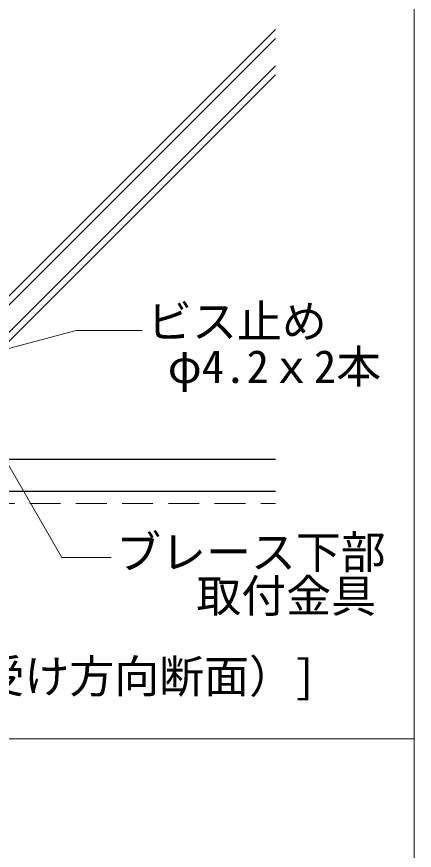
# Model space of a CAD drawing. Units: millimetres on the paper, enlarged 40 times, with parts at other scales. Extents: x -7800 to 7800, y -5387 to 5300.
# Drawn here: x -700 to -80, y -3197 to -1896 of the extents above; entities that cross this region are included whole.
import ezdxf
from ezdxf.enums import TextEntityAlignment as Align

# ---------------------------------------------------------------- set-up
doc = ezdxf.new("R2010")
doc.units = ezdxf.units.MM
doc.header["$LTSCALE"] = 40
doc.linetypes.add('DASHED1', pattern=[1.8, 1.2, -0.6])
for name, color, linetype, lineweight in [('5-3_野縁', 2, 'Continuous', 25), ('5-4_ブレース材・補強材', 4, 'Continuous', 9), ('5-6_文字', 7, 'Continuous', 18), ('5-D_パネル', 4, 'DASHED1', 9), ('F-3_野縁', 7, 'Continuous', 18)]:
    doc.layers.add(name, color=color, linetype=linetype, lineweight=lineweight)
doc.styles.add('ＭＳ ゴシック', font='')
doc.styles.get('ＭＳ ゴシック').set_extended_font_data('MS Gothic')

msp = doc.modelspace()

# ---------------------------------------------------------------- linework, layer by layer
at = {"layer": '5-3_野縁'}
for p, q in [((-801.17, -2586.7), (-296.34, -2586.7)), ((-1687.36, -2636.7), (-296.34, -2636.7))]:
    msp.add_line(p, q, dxfattribs=at)
at = {"layer": '5-4_ブレース材・補強材'}
for p, q in [((-296.34, -1916.58), (-830.82, -2451.05)), ((-296.34, -1930.72), (-823.74, -2458.12)), ((-296.34, -1973.14), (-802.53, -2479.34)), ((-296.34, -1987.29), (-795.46, -2486.41))]:
    msp.add_line(p, q, dxfattribs=at)
at = {"layer": '5-6_文字'}
for points in [[(-767.45, -2428.76), (-607.13, -2385.8), (-504.12, -2385.8)], [(-769.13, -2498.22), (-629.36, -2740.31), (-552.58, -2740.31)]]:
    msp.add_lwpolyline(points, dxfattribs=at)
at = {"layer": '5-D_パネル'}
msp.add_line((-1687.36, -2655.7), (-296.34, -2655.7), dxfattribs=at)
at = {"layer": 'F-3_野縁', "color": 3}
for p, q in [((-80, 1220), (-80, -4500)), ((-1930, -3023.02), (-80, -3023.02))]:
    msp.add_line(p, q, dxfattribs=at)

# ---------------------------------------------------------------- texts
at = {"layer": '5-6_文字', "style": 'ＭＳ ゴシック'}
for s, p in [('ビス止め', (-496.42, -2412.89)), ('φ4.2ｘ2本', (-464.35, -2483.33)), ('ブレース下部', (-544.72, -2772.84)), ('取付金具', (-419.7, -2841.11)), ('[ ブレース下部納まり図（野縁受け方向断面）]', (-1737.5, -2966.71))]:
    msp.add_text(s, height=51.32, dxfattribs=at).set_placement(p, align=Align.BOTTOM_LEFT)

doc.saveas('drawing.dxf')
